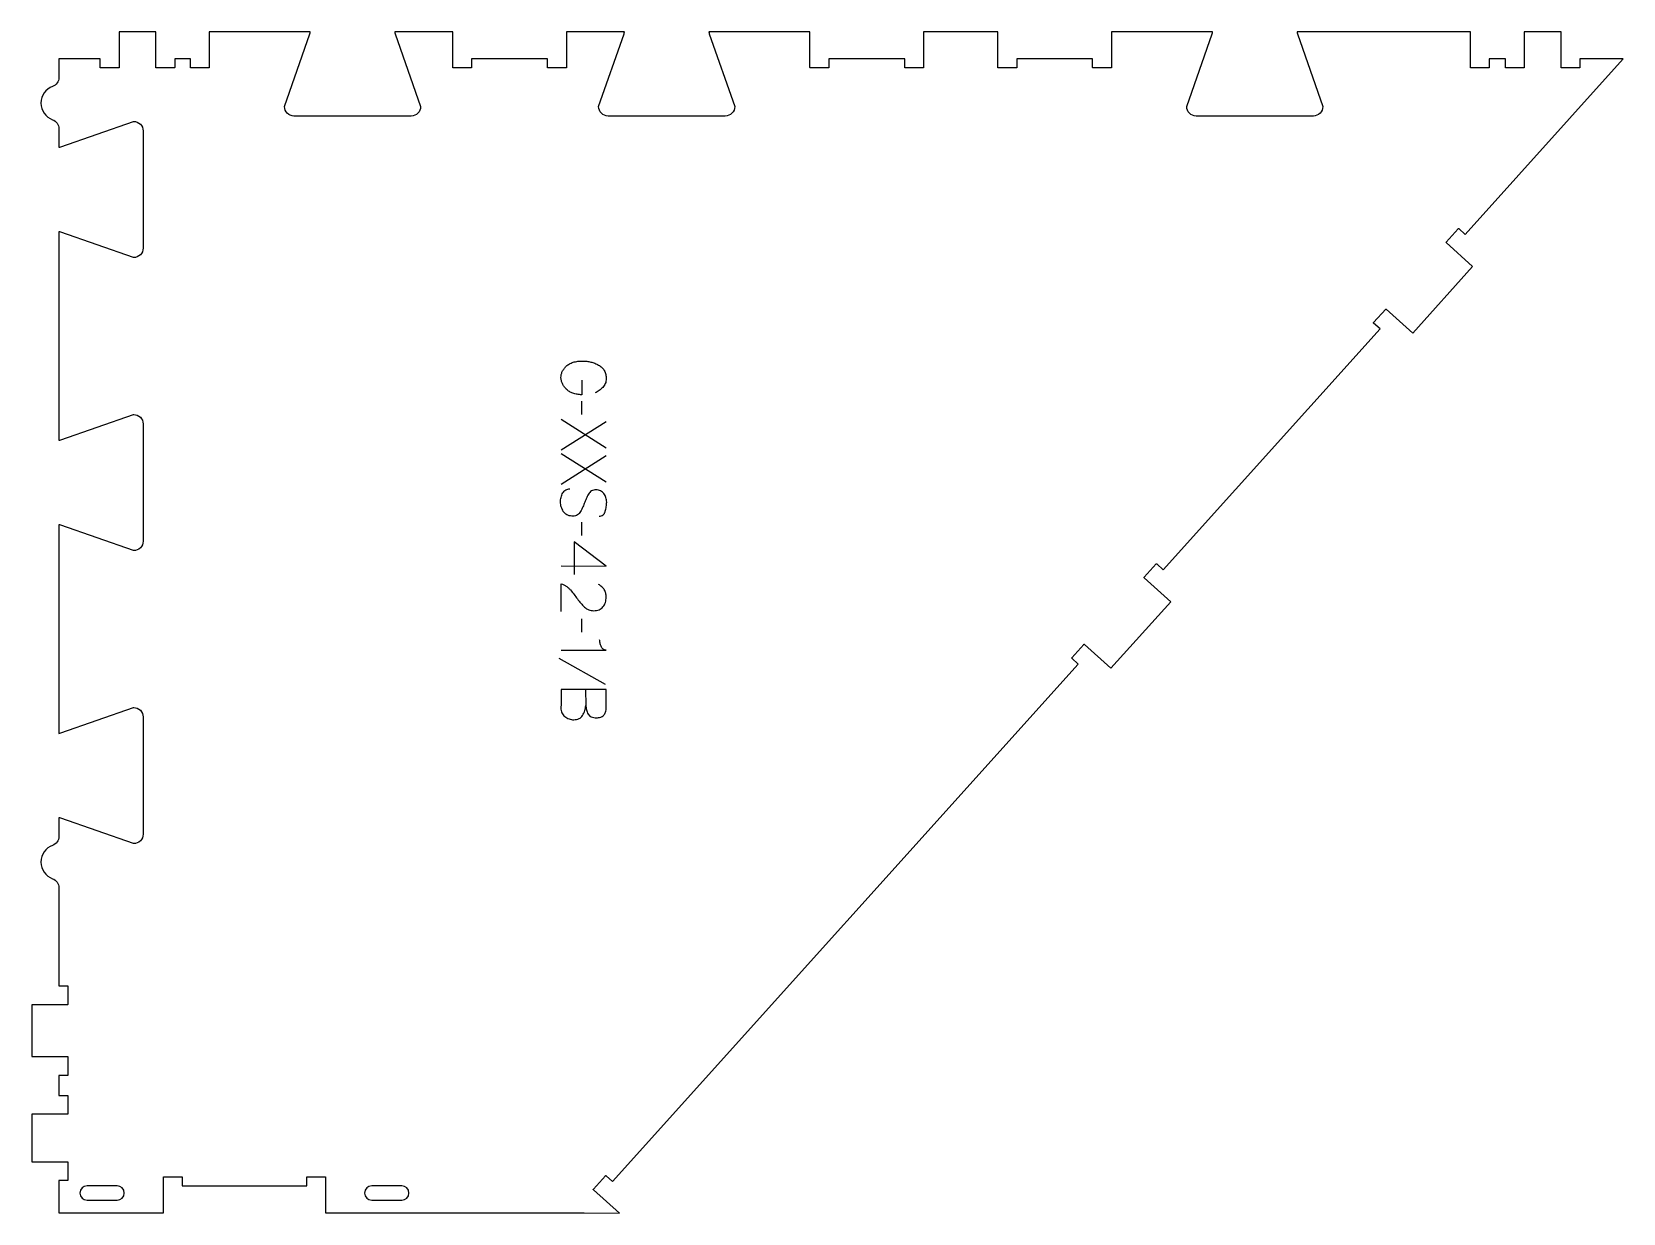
# Model space of a CAD drawing. Extents: x 0 to 1058, y 0 to 786.
import ezdxf

# ---------------------------------------------------------------- set-up
doc = ezdxf.new("R2010")
doc.units = 0
for name, color, linetype in [('1_ANYTOOL_1MMDEEP_LABELS_S', 2, 'CONTINUOUS'), ('3_ANYTOOL_CUTTHROUGH_INSID', 4, 'CONTINUOUS'), ('4_ANYTOOL_CUTTHROUGH_OUTSI', 5, 'CONTINUOUS')]:
    doc.layers.add(name, color=color, linetype=linetype)

msp = doc.modelspace()

# ---------------------------------------------------------------- linework, layer by layer
at = {"layer": '1_ANYTOOL_1MMDEEP_LABELS_S'}
for p, q in [((365.836559, 531.183877), (365.750845, 539.969591)), ((381.950845, 508.855305), (351.950845, 527.755305)), ((351.950845, 507.612448), (381.950845, 526.555305)), ((381.950845, 486.14102), (351.950845, 505.04102)), ((351.950845, 484.898163), (381.950845, 503.84102)), ((365.836559, 450.698163), (365.750845, 459.483877)), ((360.607988, 446.412448), (360.607988, 424.64102)), ((365.836559, 386.498163), (365.750845, 395.283877)), ((381.479416, 351.655305), (350.707988, 368.84102))]:
    msp.add_line(p, q, dxfattribs=at)
for points in [[(365.750845, 554.069591), (365.707988, 544.298163, -0.031732), (362.700586, 544.566273, -0.048764), (359.782988, 545.310663, -0.050291), (357.47248, 546.420375, -0.060119), (355.465131, 548.005305, -0.036578), (353.978714, 549.737325, -0.050793), (352.818702, 551.696377, -0.051881), (352.150958, 553.649394, -0.053919), (351.907988, 555.698163, -0.055881), (352.114932, 557.73331, -0.055271), (352.765131, 559.673163, -0.05403), (353.924324, 561.599139, -0.038531), (355.422274, 563.283877, -0.067281), (357.533288, 564.83159, -0.049165), (359.954416, 565.855305, -0.047412), (363.158335, 566.528232, -0.028075), (366.436559, 566.712448, -0.03109), (369.128139, 566.544922, -0.031496), (371.777631, 566.042805, -0.031425), (374.405875, 565.191933, -0.02824), (376.915131, 564.033877, -0.064555), (379.066656, 562.505073, -0.078906), (380.691916, 560.439234, -0.076878), (381.666466, 557.815633, -0.050594), (381.950845, 555.012448, -0.039946), (381.818048, 553.352887, -0.052714), (381.382988, 551.749948, -0.053511), (380.667654, 550.366751, -0.05153), (379.679416, 549.162448, -0.040443), (377.256275, 547.122224, -0.04035), (374.536559, 545.498163)], [(377.365131, 463.512448, 0.071867), (378.701737, 463.705562, 0.100684), (379.882988, 464.332091, 0.047558), (380.359438, 464.806645, 0.038563), (380.748166, 465.356645, 0.037928), (381.095635, 466.053832, 0.026634), (381.350845, 466.79102, 0.028461), (382.036828, 469.814353, 0.041577), (382.293702, 472.898163, 0.036938), (382.182562, 474.400522, 0.041531), (381.838345, 475.86602, 0.041583), (381.261137, 477.243397, 0.038125), (380.472274, 478.512448, 0.057611), (379.480369, 479.582601, 0.065808), (378.259774, 480.376734, 0.06469), (376.800219, 480.85423, 0.046778), (375.265131, 480.998163, 0.052235), (373.715288, 480.835807, 0.075448), (372.265131, 480.29102, 0.076671), (371.092078, 479.374928, 0.061023), (370.207988, 478.169591, 0.021951), (368.680642, 475.140737, 0.018213), (367.400845, 471.998163, -0.02405), (366.095383, 468.896678, -0.02981), (364.465131, 465.955305, -0.068439), (363.4992, 464.814004, -0.079282), (362.247274, 464.005305, -0.076308), (360.668592, 463.580306, -0.047772), (359.022274, 463.555305, -0.046243), (357.341314, 463.84854, -0.06359), (355.770488, 464.498163, -0.064671), (354.486299, 465.470986, -0.057073), (353.472274, 466.726734, -0.067522), (352.109363, 469.695042, -0.070793), (351.607988, 472.919591, -0.064027), (351.970503, 476.058606, -0.070447), (353.150845, 478.983877, -0.054374), (354.000478, 480.142294, -0.074742), (355.111559, 481.04102, -0.075199), (356.417938, 481.564027, -0.057737), (357.822274, 481.726734)], [(351.993702, 400.212448), (352.036559, 418.512448, -0.034491), (353.783891, 417.84967, -0.037732), (355.416916, 416.942805, -0.037744), (356.891553, 415.803511, -0.03482), (358.186559, 414.462448, -0.00859), (360.585142, 411.503223, -0.008791), (362.879416, 408.462448, 0.020588), (365.112859, 405.64316, 0.025206), (367.593702, 403.04102, 0.046908), (368.894944, 402.020425, 0.051091), (370.368702, 401.273163, 0.050722), (372.016877, 400.82443, 0.041139), (373.722274, 400.683877, 0.039396), (375.529859, 400.826522, 0.058519), (377.268702, 401.31602, 0.060358), (378.675818, 402.106577, 0.061397), (379.850845, 403.212448, 0.048006), (380.772805, 404.568405, 0.045901), (381.425845, 406.073163, 0.045216), (381.828405, 407.813224, 0.034258), (381.950845, 409.598163, 0.055622), (381.656858, 412.232733, 0.079896), (380.675845, 414.676734, 0.080617), (379.010145, 416.646121, 0.060287), (376.850845, 418.083877)], [(351.950845, 374.369591), (381.993702, 374.369591, -0.057478), (380.900735, 374.633614, -0.075801), (379.920488, 375.173163, -0.075474), (379.136613, 375.988615, -0.055107), (378.586559, 376.983877, -0.039607), (377.887048, 379.126117, -0.05918), (377.622274, 381.355305)], [(381.950845, 348.226734), (351.950845, 348.226734), (351.950845, 338.54102), (351.865131, 336.012448, 0.048381), (351.969046, 334.333554, 0.066146), (352.449059, 332.72852, 0.067079), (353.29773, 331.364756, 0.057042), (354.457988, 330.248163, 0.037099), (355.829229, 329.353491, 0.042913), (357.324059, 328.689234, 0.043052), (358.879707, 328.298074, 0.040094), (360.479416, 328.169591, 0.045096), (362.276033, 328.331962, 0.070597), (363.977631, 328.898163, 0.073303), (365.306669, 329.824141, 0.067093), (366.329416, 331.083877, 0.063103), (367.754362, 334.258387, 0.053716), (368.407988, 337.683877)], [(368.279416, 348.226734), (368.407988, 337.683877, 0.046847), (368.884436, 334.735174, 0.060102), (369.972274, 331.962448, 0.086388), (370.8424, 330.855746, 0.076384), (372.024059, 330.082091, 0.070405), (373.711809, 329.584622, 0.036531), (375.479416, 329.455305, 0.031885), (376.914674, 329.546926, 0.051083), (378.310666, 329.873163, 0.053001), (379.397225, 330.38145, 0.064647), (380.332988, 331.126734, 0.064346), (381.058553, 332.100025, 0.050037), (381.546381, 333.21602, 0.048317), (381.862663, 334.660576, 0.029756), (381.950845, 336.14102), (381.950845, 348.226734)]]:
    msp.add_lwpolyline(points, format="xyb", dxfattribs=at)
msp.add_lwpolyline([(351.950845, 430.426734), (381.993702, 430.383877), (360.607988, 446.412448)], dxfattribs=at)
at = {"layer": '3_ANYTOOL_CUTTHROUGH_INSID'}
for points in [[(56.750229, 8.648126, 1), (56.750229, 18.148126), (36.750229, 18.148126, 1), (36.750229, 8.648126)], [(226.068302, 8.648126), (246.068302, 8.648126, 1), (246.068302, 18.148126), (226.068302, 18.148126, 1)]]:
    msp.add_lwpolyline(points, format="xyb", close=True, dxfattribs=at)
at = {"layer": '4_ANYTOOL_CUTTHROUGH_OUTSI'}
msp.add_lwpolyline([(195.318302, 0.148126), (367.410697, 0.148124), (390.836658, 0), (373.488699, 15.617884, -0.414214), (373.470169, 15.970951), (381.499087, 24.889274, -0.414214), (381.852154, 24.907804), (386.125517, 21.060614), (695.910279, 365.161872), (691.637183, 369.009385, -0.414214), (691.618679, 369.362454), (699.648247, 378.280192, -0.414214), (700.001316, 378.298696), (717.651005, 362.406844), (757.464276, 406.623961), (739.814587, 422.515813, -0.414214), (739.796083, 422.868882), (747.82565, 431.78662, -0.414214), (748.178719, 431.805123), (752.451802, 427.957622), (896.649445, 588.105335), (892.376362, 591.952836, -0.414214), (892.357859, 592.305904), (900.387426, 601.223642, -0.414214), (900.740495, 601.242146), (918.390184, 585.350294), (958.203455, 629.567411), (940.553766, 645.459263, -0.414214), (940.535262, 645.812332), (948.564829, 654.73007, -0.414214), (948.917898, 654.748573), (953.190981, 650.901072), (1058.310715, 767.648355), (1029.53176, 767.648669), (1029.53176, 761.898672, -0.414214), (1029.28176, 761.648672), (1017.28176, 761.648672, -0.414214), (1017.03176, 761.898672), (1017.03176, 785.64867), (992.53176, 785.648505), (992.53176, 761.898504, -0.414214), (992.28176, 761.648504), (980.28176, 761.648504, -0.414214), (980.03176, 761.898504), (980.03176, 767.648493), (969.262001, 767.648016), (969.262001, 761.898005, -0.414214), (969.012001, 761.648005), (957.012001, 761.648005, -0.414214), (956.762001, 761.898005), (956.762001, 785.648007), (841.402646, 785.648975, 0.061385), (841.637628, 784.254107), (858.533161, 735.981565, -0.084368), (858.547196, 735.898977, -0.414214), (852.297196, 729.648977), (774.297196, 729.648977, -0.414214), (768.047196, 735.898977, -0.084368), (768.061232, 735.981565), (784.960345, 784.265172, 0.06085), (785.191532, 785.648979), (717.999998, 785.649402), (717.999998, 761.899829, -0.414214), (717.749998, 761.649829), (705.749998, 761.649829, -0.414214), (705.499998, 761.899829), (705.499998, 767.649825), (654.999998, 767.648982), (654.999998, 761.898977, -0.414214), (654.749998, 761.648977), (642.749998, 761.648977, -0.414214), (642.499998, 761.898977), (642.499998, 785.648977), (592.999998, 785.648977), (592.999998, 761.898977, -0.414214), (592.749998, 761.648977), (580.749998, 761.648977, -0.414214), (580.499998, 761.898977), (580.499998, 767.649065), (529.999998, 767.649825), (529.999998, 761.899829, -0.414214), (529.749998, 761.649829), (517.749998, 761.649829, -0.414214), (517.499998, 761.899829), (517.499998, 785.649823), (450.308645, 785.648132, 0.061386), (450.543628, 784.253256), (467.439161, 735.980714, -0.084368), (467.453196, 735.898126, -0.414214), (461.203196, 729.648126), (383.203196, 729.648126, -0.414214), (376.953196, 735.898126, -0.084368), (376.967232, 735.980714), (393.866345, 784.264321, 0.06085), (394.097532, 785.648126), (355.499998, 785.648126), (355.499998, 761.898126, -0.414214), (355.249998, 761.648126), (343.249998, 761.648126, -0.414214), (342.999998, 761.898126), (342.999998, 767.648126), (292.499998, 767.648126), (292.499998, 761.898126, -0.414214), (292.249998, 761.648126), (280.249998, 761.648126, -0.414214), (279.999998, 761.898126), (279.999998, 785.648127), (241.402655, 785.648338, 0.061376), (241.637628, 784.253682), (258.533161, 735.981139, -0.084368), (258.547196, 735.898552, -0.414214), (252.297196, 729.648552), (174.297196, 729.648552, -0.414214), (168.047196, 735.898552, -0.084368), (168.061232, 735.981139), (184.960345, 784.264747, 0.06085), (185.191532, 785.648549), (140.786546, 785.648126), (117.999998, 785.648126), (117.999998, 761.898126, -0.414214), (117.749998, 761.648126), (105.749998, 761.648126, -0.414214), (105.499998, 761.898126), (105.499998, 767.648125), (94.999998, 767.648096), (94.999998, 761.898065, -0.414214), (94.749998, 761.648065), (82.749998, 761.648065, -0.414214), (82.499998, 761.898065), (82.499998, 785.648065), (57.999998, 785.648065), (57.999998, 761.898065, -0.414214), (57.749998, 761.648065), (45.749998, 761.648065, -0.414214), (45.499998, 761.898065), (45.499998, 767.647993), (17.999998, 767.648125), (17.999998, 755.244479, -0.317837), (13.833332, 749.351923, 0.317837), (5.999998, 738.273916, 0.317837), (13.833332, 727.19591, -0.317837), (17.999998, 721.303354), (17.999998, 708.903916, 0.061436), (19.394868, 709.138754), (67.667411, 726.034288, -0.084368), (67.749998, 726.048323, -0.414214), (73.999998, 719.798323), (73.999998, 641.798323, -0.414214), (67.749998, 635.548323, -0.084368), (67.667411, 635.562359), (19.383803, 652.461471, 0.06085), (17.999998, 652.692659), (17.999998, 514.003771, 0.061385), (19.394868, 514.238753), (67.667411, 531.134287, -0.084368), (67.749998, 531.148322, -0.414214), (73.999998, 524.898322), (73.999998, 446.898322, -0.414214), (67.749998, 440.648322, -0.084368), (67.667411, 440.662357), (19.383803, 457.56147, 0.06085), (17.999998, 457.792658), (17.999998, 319.104024, 0.061335), (19.394868, 319.33915), (67.667411, 336.234683, -0.084368), (67.749998, 336.248718, -0.414214), (73.999998, 329.998718), (73.999998, 251.998718, -0.414214), (67.749998, 245.748718, -0.084368), (67.667411, 245.762754), (19.383803, 262.661867, 0.06085), (17.999998, 262.893054), (17.999998, 250.494479, -0.317837), (13.833332, 244.601923, 0.707107), (13.833332, 222.44591, -0.317837), (17.999998, 216.553354), (18.000228, 151.148126), (23.750229, 151.148126, -0.414214), (24.000229, 150.898126), (24.000229, 138.898126, -0.414214), (23.750229, 138.648126), (0.000229, 138.648126), (0.000229, 104.148126), (23.750229, 104.148126, -0.414214), (24.000229, 103.898126), (24.000229, 91.898126, -0.414214), (23.750229, 91.648126), (18.000229, 91.648126), (18.000229, 78.237126), (23.750229, 78.237126, -0.414214), (24.000229, 77.987126), (24.000229, 65.987126, -0.414214), (23.750229, 65.737126), (0.000227, 65.737126), (0, 34.148126), (17.749998, 34.148126), (23.749998, 34.148126, -0.414214), (23.999998, 33.898126), (23.999998, 21.898126, -0.414214), (23.749998, 21.648126), (18.000001, 21.648126), (18.000226, 0.148126), (87.500229, 0.148126), (87.500229, 23.898126, -0.414214), (87.750229, 24.148126), (99.750229, 24.148126, -0.414214), (100.000229, 23.898126), (100.000229, 18.148126), (182.818302, 18.148126), (182.818302, 23.898126, -0.414214), (183.068302, 24.148126), (195.068302, 24.148126, -0.414214), (195.318302, 23.898126)], format="xyb", close=True, dxfattribs=at)

doc.saveas('drawing.dxf')
